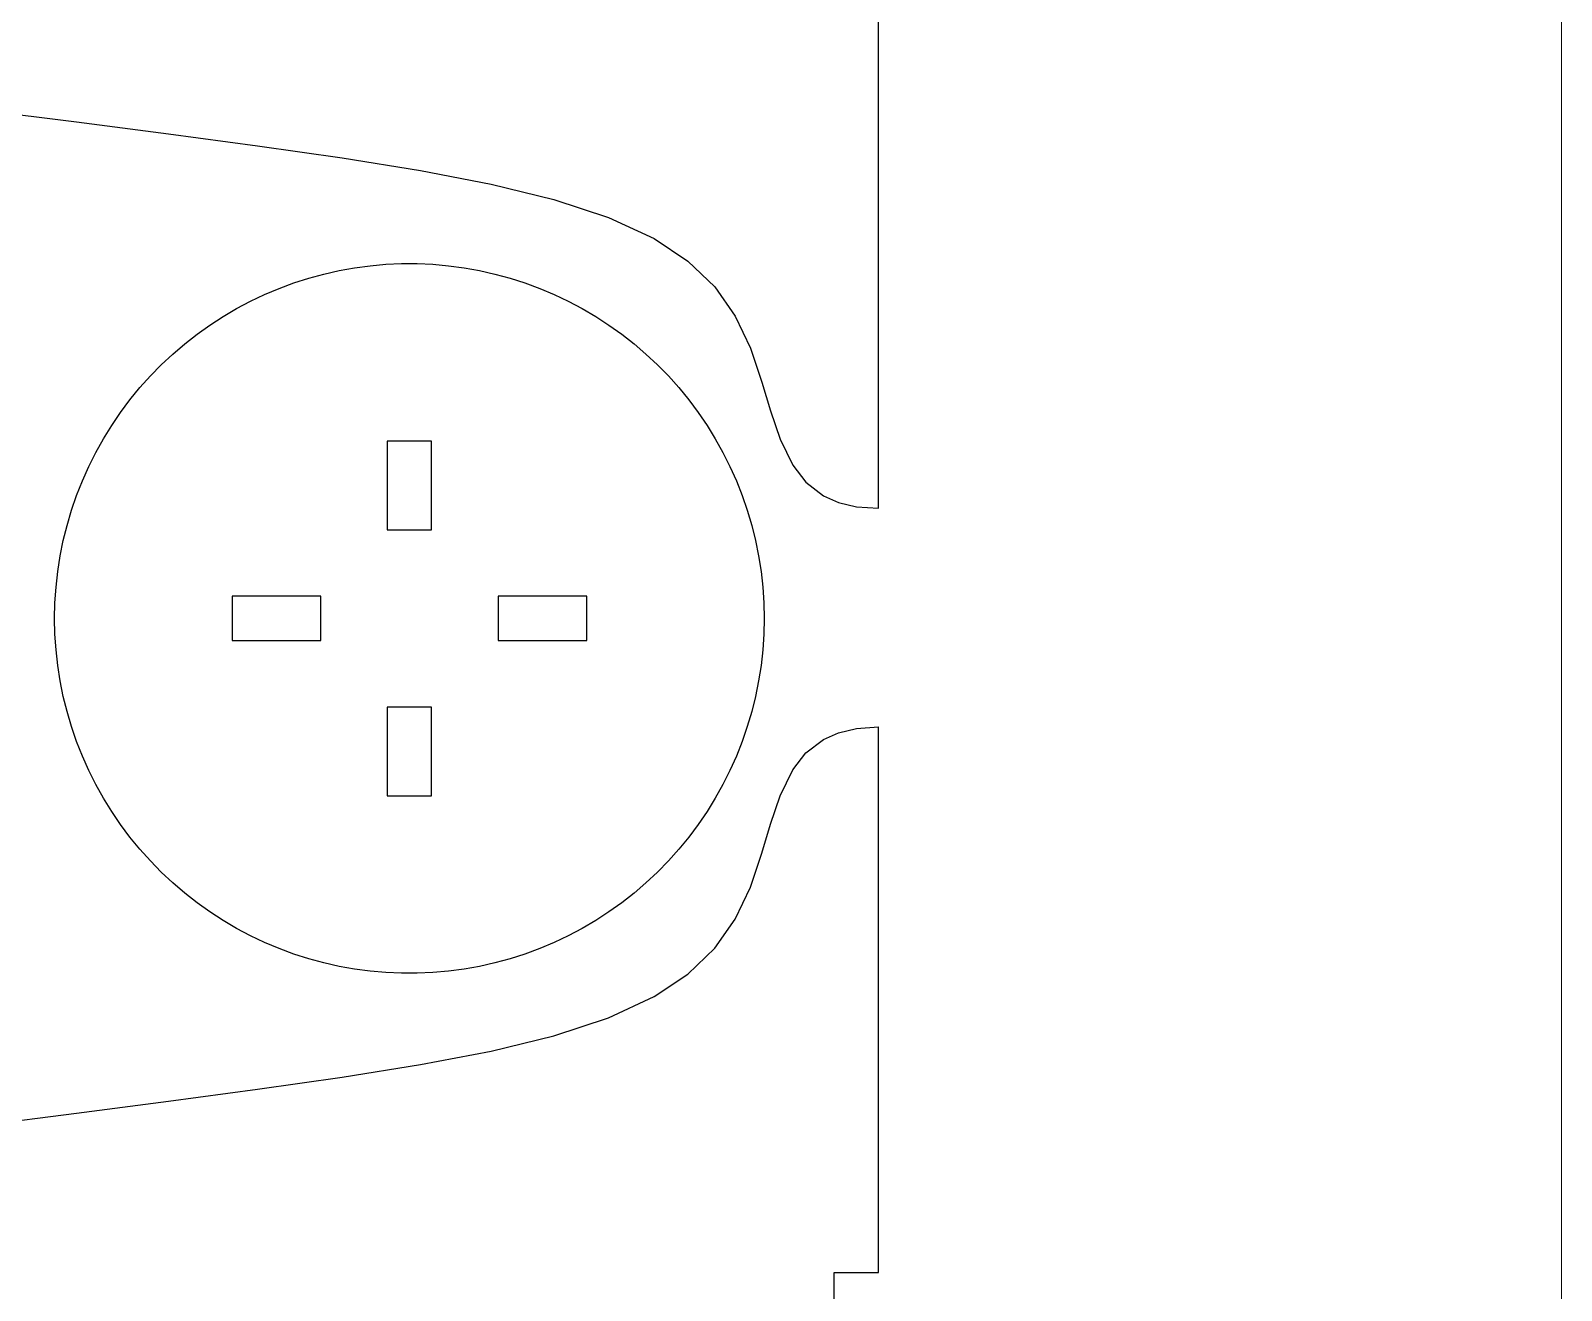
# Model space of a CAD drawing. Header units: millimetres. Extents: x -3928 to -434, y -548 to 1409.
# Drawn here: x -1342.1 to -1169.5, y 650.4 to 792.4 of the extents above; entities that cross this region are included whole.
import ezdxf

# ---------------------------------------------------------------- set-up
doc = ezdxf.new("R2010")
doc.units = ezdxf.units.MM
doc.header["$MEASUREMENT"] = 0
doc.layers.add('layer 1', color=7, linetype='Continuous')

msp = doc.modelspace()

# ---------------------------------------------------------------- linework, layer by layer
at = {"layer": 'layer 1', "color": 250, "lineweight": 9}
msp.add_lwpolyline([(-2369.48, 508.944), (-1169.48, 508.944), (-1169.48, 1408.944), (-2369.48, 1408.944), (-2369.48, 508.944)], close=True, dxfattribs=at)
at = {"layer": 'layer 1', "color": 1, "lineweight": 25}
for points in [[(-1246.4709, 738.5708), (-1246.4709, 738.5708), (-1246.4709, 800.0705), (-1246.4709, 800.0705)], [(-1296.8754, 746.1537), (-1296.8754, 746.1537), (-1301.8754, 746.1537), (-1301.8754, 746.1537)], [(-1301.8754, 746.1537), (-1301.8754, 746.1537), (-1301.8754, 736.1539), (-1301.8754, 736.1539)], [(-1296.8754, 736.1539), (-1296.8754, 736.1539), (-1296.8754, 746.1537), (-1296.8754, 746.1537)], [(-1301.8754, 736.1539), (-1301.8754, 736.1539), (-1296.8754, 736.1539), (-1296.8754, 736.1539)], [(-1309.3754, 728.6538), (-1309.3754, 728.6538), (-1319.3753, 728.6538), (-1319.3753, 728.6538)], [(-1319.3753, 728.6538), (-1319.3753, 728.6538), (-1319.3753, 723.6539), (-1319.3753, 723.6539)], [(-1309.3754, 723.6539), (-1309.3754, 723.6539), (-1309.3754, 728.6538), (-1309.3754, 728.6538)], [(-1279.3752, 728.6538), (-1279.3752, 728.6538), (-1289.3754, 728.6538), (-1289.3754, 728.6538)], [(-1289.3754, 728.6538), (-1289.3754, 728.6538), (-1289.3754, 723.6539), (-1289.3754, 723.6539)], [(-1279.3752, 723.6539), (-1279.3752, 723.6539), (-1279.3752, 728.6538), (-1279.3752, 728.6538)], [(-1319.3753, 723.6539), (-1319.3753, 723.6539), (-1309.3754, 723.6539), (-1309.3754, 723.6539)], [(-1289.3754, 723.6539), (-1289.3754, 723.6539), (-1279.3752, 723.6539), (-1279.3752, 723.6539)], [(-1301.8754, 716.1539), (-1301.8754, 716.1539), (-1301.8754, 706.1541), (-1301.8754, 706.1541)], [(-1296.8754, 716.1539), (-1296.8754, 716.1539), (-1301.8754, 716.1539), (-1301.8754, 716.1539)], [(-1296.8754, 706.1541), (-1296.8754, 706.1541), (-1296.8754, 716.1539), (-1296.8754, 716.1539)], [(-1246.4709, 652.4438), (-1246.4709, 652.4438), (-1246.4709, 713.9439), (-1246.4709, 713.9439)], [(-1301.8754, 706.1541), (-1301.8754, 706.1541), (-1296.8754, 706.1541), (-1296.8754, 706.1541)], [(-1251.4708, 652.4438), (-1251.4708, 652.4438), (-1246.4709, 652.4438), (-1246.4709, 652.4438)], [(-1251.4708, 631.9439), (-1251.4708, 631.9439), (-1251.4708, 652.4438), (-1251.4708, 652.4438)]]:
    msp.add_open_spline(points, degree=3, dxfattribs=at)
for points, knots in [([(-1451.4706, 738.5708), (-1451.4706, 738.5708), (-1449.4238, 738.8255), (-1449.4238, 738.8255), (-1449.4238, 738.8255), (-1449.4238, 738.8255), (-1447.7284, 739.5427), (-1447.7284, 739.5427), (-1447.7284, 739.5427), (-1447.7284, 739.5427), (-1446.329, 740.655), (-1446.329, 740.655), (-1446.329, 740.655), (-1446.329, 740.655), (-1444.6752, 742.929), (-1444.6752, 742.929), (-1444.6752, 742.929), (-1444.6752, 742.929), (-1443.4197, 745.7646), (-1443.4197, 745.7646), (-1443.4197, 745.7646), (-1443.4197, 745.7646), (-1442.1366, 750.1373), (-1442.1366, 750.1373), (-1442.1366, 750.1373), (-1442.1366, 750.1373), (-1441.0571, 754.8871), (-1441.0571, 754.8871), (-1441.0571, 754.8871), (-1441.0571, 754.8871), (-1439.9645, 759.7466), (-1439.9645, 759.7466), (-1439.9645, 759.7466), (-1439.9645, 759.7466), (-1438.3947, 765.427), (-1438.3947, 765.427), (-1438.3947, 765.427), (-1438.3947, 765.427), (-1436.3323, 770.6887), (-1436.3323, 770.6887), (-1436.3323, 770.6887), (-1436.3323, 770.6887), (-1433.6205, 775.3468), (-1433.6205, 775.3468), (-1433.6205, 775.3468), (-1433.6205, 775.3468), (-1430.158, 779.2887), (-1430.158, 779.2887), (-1430.158, 779.2887), (-1430.158, 779.2887), (-1425.8922, 782.4644), (-1425.8922, 782.4644), (-1425.8922, 782.4644), (-1425.8922, 782.4644), (-1421.1724, 784.7346), (-1421.1724, 784.7346), (-1421.1724, 784.7346), (-1421.1724, 784.7346), (-1415.7538, 786.3637), (-1415.7538, 786.3637), (-1415.7538, 786.3637), (-1415.7538, 786.3637), (-1409.6694, 787.4023), (-1409.6694, 787.4023), (-1409.6694, 787.4023), (-1409.6694, 787.4023), (-1402.9684, 787.9163), (-1402.9684, 787.9163), (-1402.9684, 787.9163), (-1402.9684, 787.9163), (-1395.7121, 787.9801), (-1395.7121, 787.9801), (-1395.7121, 787.9801), (-1395.7121, 787.9801), (-1387.9732, 787.6736), (-1387.9732, 787.6736), (-1387.9732, 787.6736), (-1387.9732, 787.6736), (-1375.0287, 786.6311), (-1375.0287, 786.6311), (-1375.0287, 786.6311), (-1375.0287, 786.6311), (-1361.4256, 785.148), (-1361.4256, 785.148), (-1361.4256, 785.148), (-1361.4256, 785.148), (-1347.5195, 783.4505), (-1347.5195, 783.4505), (-1347.5195, 783.4505), (-1347.5195, 783.4505), (-1336.9238, 782.1071), (-1336.9238, 782.1071), (-1336.9238, 782.1071), (-1336.9238, 782.1071), (-1326.5281, 780.7637), (-1326.5281, 780.7637), (-1326.5281, 780.7637), (-1326.5281, 780.7637), (-1316.492, 779.4256), (-1316.492, 779.4256), (-1316.492, 779.4256), (-1316.492, 779.4256), (-1306.9691, 778.0692), (-1306.9691, 778.0692), (-1306.9691, 778.0692), (-1306.9691, 778.0692), (-1298.1031, 776.6461), (-1298.1031, 776.6461), (-1298.1031, 776.6461), (-1298.1031, 776.6461), (-1290.1592, 775.1175), (-1290.1592, 775.1175), (-1290.1592, 775.1175), (-1290.1592, 775.1175), (-1283.0779, 773.3818), (-1283.0779, 773.3818), (-1283.0779, 773.3818), (-1283.0779, 773.3818), (-1276.9385, 771.3579), (-1276.9385, 771.3579), (-1276.9385, 771.3579), (-1276.9385, 771.3579), (-1271.7887, 768.9693), (-1271.7887, 768.9693), (-1271.7887, 768.9693), (-1271.7887, 768.9693), (-1267.9723, 766.431), (-1267.9723, 766.431), (-1267.9723, 766.431), (-1267.9723, 766.431), (-1264.949, 763.5189), (-1264.949, 763.5189), (-1264.949, 763.5189), (-1264.949, 763.5189), (-1262.644, 760.238), (-1262.644, 760.238), (-1262.644, 760.238), (-1262.644, 760.238), (-1260.9305, 756.633), (-1260.9305, 756.633), (-1260.9305, 756.633), (-1260.9305, 756.633), (-1259.62, 752.799), (-1259.62, 752.799), (-1259.62, 752.799), (-1259.62, 752.799), (-1258.6474, 749.54), (-1258.6474, 749.54), (-1258.6474, 749.54), (-1258.6474, 749.54), (-1257.5742, 746.3583), (-1257.5742, 746.3583), (-1257.5742, 746.3583), (-1257.5742, 746.3583), (-1256.1539, 743.4257), (-1256.1539, 743.4257), (-1256.1539, 743.4257), (-1256.1539, 743.4257), (-1254.6811, 741.5186), (-1254.6811, 741.5186), (-1254.6811, 741.5186), (-1254.6811, 741.5186), (-1252.6946, 739.984), (-1252.6946, 739.984), (-1252.6946, 739.984), (-1252.6946, 739.984), (-1251.0012, 739.2312), (-1251.0012, 739.2312), (-1251.0012, 739.2312), (-1251.0012, 739.2312), (-1248.947, 738.744), (-1248.947, 738.744), (-1248.947, 738.744), (-1248.947, 738.744), (-1246.4709, 738.5708), (-1246.4709, 738.5708)], [0, 0, 0, 0, 0.02222222, 0.02222222, 0.02222222, 0.02222222, 0.04444444, 0.04444444, 0.04444444, 0.04444444, 0.06666667, 0.06666667, 0.06666667, 0.06666667, 0.08888889, 0.08888889, 0.08888889, 0.08888889, 0.11111111, 0.11111111, 0.11111111, 0.11111111, 0.13333333, 0.13333333, 0.13333333, 0.13333333, 0.15555556, 0.15555556, 0.15555556, 0.15555556, 0.17777778, 0.17777778, 0.17777778, 0.17777778, 0.2, 0.2, 0.2, 0.2, 0.22222222, 0.22222222, 0.22222222, 0.22222222, 0.24444444, 0.24444444, 0.24444444, 0.24444444, 0.26666667, 0.26666667, 0.26666667, 0.26666667, 0.28888889, 0.28888889, 0.28888889, 0.28888889, 0.31111111, 0.31111111, 0.31111111, 0.31111111, 0.33333333, 0.33333333, 0.33333333, 0.33333333, 0.35555556, 0.35555556, 0.35555556, 0.35555556, 0.37777778, 0.37777778, 0.37777778, 0.37777778, 0.4, 0.4, 0.4, 0.4, 0.42222222, 0.42222222, 0.42222222, 0.42222222, 0.44444444, 0.44444444, 0.44444444, 0.44444444, 0.46666667, 0.46666667, 0.46666667, 0.46666667, 0.48888889, 0.48888889, 0.48888889, 0.48888889, 0.51111111, 0.51111111, 0.51111111, 0.51111111, 0.53333333, 0.53333333, 0.53333333, 0.53333333, 0.55555556, 0.55555556, 0.55555556, 0.55555556, 0.57777778, 0.57777778, 0.57777778, 0.57777778, 0.6, 0.6, 0.6, 0.6, 0.62222222, 0.62222222, 0.62222222, 0.62222222, 0.64444444, 0.64444444, 0.64444444, 0.64444444, 0.66666667, 0.66666667, 0.66666667, 0.66666667, 0.68888889, 0.68888889, 0.68888889, 0.68888889, 0.71111111, 0.71111111, 0.71111111, 0.71111111, 0.73333333, 0.73333333, 0.73333333, 0.73333333, 0.75555556, 0.75555556, 0.75555556, 0.75555556, 0.77777778, 0.77777778, 0.77777778, 0.77777778, 0.8, 0.8, 0.8, 0.8, 0.82222222, 0.82222222, 0.82222222, 0.82222222, 0.84444444, 0.84444444, 0.84444444, 0.84444444, 0.86666667, 0.86666667, 0.86666667, 0.86666667, 0.88888889, 0.88888889, 0.88888889, 0.88888889, 0.91111111, 0.91111111, 0.91111111, 0.91111111, 0.93333333, 0.93333333, 0.93333333, 0.93333333, 0.95555556, 0.95555556, 0.95555556, 0.95555556, 1, 1, 1, 1]), ([(-1259.3755, 726.1537), (-1259.3755, 726.1537), (-1259.4147, 727.9232), (-1259.4147, 727.9232), (-1259.4147, 727.9232), (-1259.4147, 727.9232), (-1259.5318, 729.6889), (-1259.5318, 729.6889), (-1259.5318, 729.6889), (-1259.5318, 729.6889), (-1259.7272, 731.4482), (-1259.7272, 731.4482), (-1259.7272, 731.4482), (-1259.7272, 731.4482), (-1260.0003, 733.1965), (-1260.0003, 733.1965), (-1260.0003, 733.1965), (-1260.0003, 733.1965), (-1260.3502, 734.9315), (-1260.3502, 734.9315), (-1260.3502, 734.9315), (-1260.3502, 734.9315), (-1260.7768, 736.6488), (-1260.7768, 736.6488), (-1260.7768, 736.6488), (-1260.7768, 736.6488), (-1261.2788, 738.346), (-1261.2788, 738.346), (-1261.2788, 738.346), (-1261.2788, 738.346), (-1261.8555, 740.0192), (-1261.8555, 740.0192), (-1261.8555, 740.0192), (-1261.8555, 740.0192), (-1262.5054, 741.6653), (-1262.5054, 741.6653), (-1262.5054, 741.6653), (-1262.5054, 741.6653), (-1263.2275, 743.281), (-1263.2275, 743.281), (-1263.2275, 743.281), (-1263.2275, 743.281), (-1264.0205, 744.8632), (-1264.0205, 744.8632), (-1264.0205, 744.8632), (-1264.0205, 744.8632), (-1264.8827, 746.4088), (-1264.8827, 746.4088), (-1264.8827, 746.4088), (-1264.8827, 746.4088), (-1265.8127, 747.9148), (-1265.8127, 747.9148), (-1265.8127, 747.9148), (-1265.8127, 747.9148), (-1266.8078, 749.3781), (-1266.8078, 749.3781), (-1266.8078, 749.3781), (-1266.8078, 749.3781), (-1267.8669, 750.7959), (-1267.8669, 750.7959), (-1267.8669, 750.7959), (-1267.8669, 750.7959), (-1268.988, 752.1654), (-1268.988, 752.1654), (-1268.988, 752.1654), (-1268.988, 752.1654), (-1270.168, 753.4841), (-1270.168, 753.4841), (-1270.168, 753.4841), (-1270.168, 753.4841), (-1271.4056, 754.7491), (-1271.4056, 754.7491), (-1271.4056, 754.7491), (-1271.4056, 754.7491), (-1272.6978, 755.9585), (-1272.6978, 755.9585), (-1272.6978, 755.9585), (-1272.6978, 755.9585), (-1274.0423, 757.1092), (-1274.0423, 757.1092), (-1274.0423, 757.1092), (-1274.0423, 757.1092), (-1275.4364, 758.1996), (-1275.4364, 758.1996), (-1275.4364, 758.1996), (-1275.4364, 758.1996), (-1276.8775, 759.2269), (-1276.8775, 759.2269), (-1276.8775, 759.2269), (-1276.8775, 759.2269), (-1278.3624, 760.19), (-1278.3624, 760.19), (-1278.3624, 760.19), (-1278.3624, 760.19), (-1279.8885, 761.0861), (-1279.8885, 761.0861), (-1279.8885, 761.0861), (-1279.8885, 761.0861), (-1281.4527, 761.9137), (-1281.4527, 761.9137), (-1281.4527, 761.9137), (-1281.4527, 761.9137), (-1283.0518, 762.6715), (-1283.0518, 762.6715), (-1283.0518, 762.6715), (-1283.0518, 762.6715), (-1284.6834, 763.358), (-1284.6834, 763.358), (-1284.6834, 763.358), (-1284.6834, 763.358), (-1286.3433, 763.9714), (-1286.3433, 763.9714), (-1286.3433, 763.9714), (-1286.3433, 763.9714), (-1288.0288, 764.5108), (-1288.0288, 764.5108), (-1288.0288, 764.5108), (-1288.0288, 764.5108), (-1289.7366, 764.9751), (-1289.7366, 764.9751), (-1289.7366, 764.9751), (-1289.7366, 764.9751), (-1291.4631, 765.3635), (-1291.4631, 765.3635), (-1291.4631, 765.3635), (-1291.4631, 765.3635), (-1293.2055, 765.675), (-1293.2055, 765.675), (-1293.2055, 765.675), (-1293.2055, 765.675), (-1294.9595, 765.9093), (-1294.9595, 765.9093), (-1294.9595, 765.9093), (-1294.9595, 765.9093), (-1296.7223, 766.0659), (-1296.7223, 766.0659), (-1296.7223, 766.0659), (-1296.7223, 766.0659), (-1298.4905, 766.1442), (-1298.4905, 766.1442), (-1298.4905, 766.1442), (-1298.4905, 766.1442), (-1300.2603, 766.1442), (-1300.2603, 766.1442), (-1300.2603, 766.1442), (-1300.2603, 766.1442), (-1302.0281, 766.0659), (-1302.0281, 766.0659), (-1302.0281, 766.0659), (-1302.0281, 766.0659), (-1303.7913, 765.9093), (-1303.7913, 765.9093), (-1303.7913, 765.9093), (-1303.7913, 765.9093), (-1305.5453, 765.675), (-1305.5453, 765.675), (-1305.5453, 765.675), (-1305.5453, 765.675), (-1307.2873, 765.3635), (-1307.2873, 765.3635), (-1307.2873, 765.3635), (-1307.2873, 765.3635), (-1309.0142, 764.9751), (-1309.0142, 764.9751), (-1309.0142, 764.9751), (-1309.0142, 764.9751), (-1310.722, 764.5108), (-1310.722, 764.5108), (-1310.722, 764.5108), (-1310.722, 764.5108), (-1312.4075, 763.9714), (-1312.4075, 763.9714), (-1312.4075, 763.9714), (-1312.4075, 763.9714), (-1314.0674, 763.358), (-1314.0674, 763.358), (-1314.0674, 763.358), (-1314.0674, 763.358), (-1315.6986, 762.6715), (-1315.6986, 762.6715), (-1315.6986, 762.6715), (-1315.6986, 762.6715), (-1317.2981, 761.9137), (-1317.2981, 761.9137), (-1317.2981, 761.9137), (-1317.2981, 761.9137), (-1318.8623, 761.0861), (-1318.8623, 761.0861), (-1318.8623, 761.0861), (-1318.8623, 761.0861), (-1320.3884, 760.19), (-1320.3884, 760.19), (-1320.3884, 760.19), (-1320.3884, 760.19), (-1321.8733, 759.2269), (-1321.8733, 759.2269), (-1321.8733, 759.2269), (-1321.8733, 759.2269), (-1323.3144, 758.1996), (-1323.3144, 758.1996), (-1323.3144, 758.1996), (-1323.3144, 758.1996), (-1324.7082, 757.1092), (-1324.7082, 757.1092), (-1324.7082, 757.1092), (-1324.7082, 757.1092), (-1326.0526, 755.9585), (-1326.0526, 755.9585), (-1326.0526, 755.9585), (-1326.0526, 755.9585), (-1327.3449, 754.7491), (-1327.3449, 754.7491), (-1327.3449, 754.7491), (-1327.3449, 754.7491), (-1328.5824, 753.4841), (-1328.5824, 753.4841), (-1328.5824, 753.4841), (-1328.5824, 753.4841), (-1329.7628, 752.1654), (-1329.7628, 752.1654), (-1329.7628, 752.1654), (-1329.7628, 752.1654), (-1330.8836, 750.7959), (-1330.8836, 750.7959), (-1330.8836, 750.7959), (-1330.8836, 750.7959), (-1331.943, 749.3781), (-1331.943, 749.3781), (-1331.943, 749.3781), (-1331.943, 749.3781), (-1332.9382, 747.9148), (-1332.9382, 747.9148), (-1332.9382, 747.9148), (-1332.9382, 747.9148), (-1333.8681, 746.4088), (-1333.8681, 746.4088), (-1333.8681, 746.4088), (-1333.8681, 746.4088), (-1334.7303, 744.8632), (-1334.7303, 744.8632), (-1334.7303, 744.8632), (-1334.7303, 744.8632), (-1335.523, 743.281), (-1335.523, 743.281), (-1335.523, 743.281), (-1335.523, 743.281), (-1336.2454, 741.6653), (-1336.2454, 741.6653), (-1336.2454, 741.6653), (-1336.2454, 741.6653), (-1336.8953, 740.0192), (-1336.8953, 740.0192), (-1336.8953, 740.0192), (-1336.8953, 740.0192), (-1337.4721, 738.346), (-1337.4721, 738.346), (-1337.4721, 738.346), (-1337.4721, 738.346), (-1337.9741, 736.6488), (-1337.9741, 736.6488), (-1337.9741, 736.6488), (-1337.9741, 736.6488), (-1338.4006, 734.9315), (-1338.4006, 734.9315), (-1338.4006, 734.9315), (-1338.4006, 734.9315), (-1338.7505, 733.1965), (-1338.7505, 733.1965), (-1338.7505, 733.1965), (-1338.7505, 733.1965), (-1339.0236, 731.4482), (-1339.0236, 731.4482), (-1339.0236, 731.4482), (-1339.0236, 731.4482), (-1339.2187, 729.6889), (-1339.2187, 729.6889), (-1339.2187, 729.6889), (-1339.2187, 729.6889), (-1339.3361, 727.9232), (-1339.3361, 727.9232), (-1339.3361, 727.9232), (-1339.3361, 727.9232), (-1339.3753, 726.1537), (-1339.3753, 726.1537), (-1339.3753, 726.1537), (-1339.3753, 726.1537), (-1339.3361, 724.3845), (-1339.3361, 724.3845), (-1339.3361, 724.3845), (-1339.3361, 724.3845), (-1339.2187, 722.6185), (-1339.2187, 722.6185), (-1339.2187, 722.6185), (-1339.2187, 722.6185), (-1339.0236, 720.8595), (-1339.0236, 720.8595), (-1339.0236, 720.8595), (-1339.0236, 720.8595), (-1338.7505, 719.1112), (-1338.7505, 719.1112), (-1338.7505, 719.1112), (-1338.7505, 719.1112), (-1338.4006, 717.3763), (-1338.4006, 717.3763), (-1338.4006, 717.3763), (-1338.4006, 717.3763), (-1337.9741, 715.6586), (-1337.9741, 715.6586), (-1337.9741, 715.6586), (-1337.9741, 715.6586), (-1337.4721, 713.9618), (-1337.4721, 713.9618), (-1337.4721, 713.9618), (-1337.4721, 713.9618), (-1336.8953, 712.2885), (-1336.8953, 712.2885), (-1336.8953, 712.2885), (-1336.8953, 712.2885), (-1336.2454, 710.6425), (-1336.2454, 710.6425), (-1336.2454, 710.6425), (-1336.2454, 710.6425), (-1335.523, 709.0268), (-1335.523, 709.0268), (-1335.523, 709.0268), (-1335.523, 709.0268), (-1334.7303, 707.4446), (-1334.7303, 707.4446), (-1334.7303, 707.4446), (-1334.7303, 707.4446), (-1333.8681, 705.899), (-1333.8681, 705.899), (-1333.8681, 705.899), (-1333.8681, 705.899), (-1332.9382, 704.393), (-1332.9382, 704.393), (-1332.9382, 704.393), (-1332.9382, 704.393), (-1331.943, 702.9297), (-1331.943, 702.9297), (-1331.943, 702.9297), (-1331.943, 702.9297), (-1330.8836, 701.5119), (-1330.8836, 701.5119), (-1330.8836, 701.5119), (-1330.8836, 701.5119), (-1329.7628, 700.1424), (-1329.7628, 700.1424), (-1329.7628, 700.1424), (-1329.7628, 700.1424), (-1328.5824, 698.8237), (-1328.5824, 698.8237), (-1328.5824, 698.8237), (-1328.5824, 698.8237), (-1327.3449, 697.5587), (-1327.3449, 697.5587), (-1327.3449, 697.5587), (-1327.3449, 697.5587), (-1326.0526, 696.3493), (-1326.0526, 696.3493), (-1326.0526, 696.3493), (-1326.0526, 696.3493), (-1324.7082, 695.1986), (-1324.7082, 695.1986), (-1324.7082, 695.1986), (-1324.7082, 695.1986), (-1323.3144, 694.1081), (-1323.3144, 694.1081), (-1323.3144, 694.1081), (-1323.3144, 694.1081), (-1321.8733, 693.0805), (-1321.8733, 693.0805), (-1321.8733, 693.0805), (-1321.8733, 693.0805), (-1320.3884, 692.1178), (-1320.3884, 692.1178), (-1320.3884, 692.1178), (-1320.3884, 692.1178), (-1318.8623, 691.2217), (-1318.8623, 691.2217), (-1318.8623, 691.2217), (-1318.8623, 691.2217), (-1317.2981, 690.3941), (-1317.2981, 690.3941), (-1317.2981, 690.3941), (-1317.2981, 690.3941), (-1315.6986, 689.636), (-1315.6986, 689.636), (-1315.6986, 689.636), (-1315.6986, 689.636), (-1314.0674, 688.9498), (-1314.0674, 688.9498), (-1314.0674, 688.9498), (-1314.0674, 688.9498), (-1312.4075, 688.3363), (-1312.4075, 688.3363), (-1312.4075, 688.3363), (-1312.4075, 688.3363), (-1310.722, 687.7969), (-1310.722, 687.7969), (-1310.722, 687.7969), (-1310.722, 687.7969), (-1309.0142, 687.3327), (-1309.0142, 687.3327), (-1309.0142, 687.3327), (-1309.0142, 687.3327), (-1307.2873, 686.9443), (-1307.2873, 686.9443), (-1307.2873, 686.9443), (-1307.2873, 686.9443), (-1305.5453, 686.6328), (-1305.5453, 686.6328), (-1305.5453, 686.6328), (-1305.5453, 686.6328), (-1303.7913, 686.3985), (-1303.7913, 686.3985), (-1303.7913, 686.3985), (-1303.7913, 686.3985), (-1302.0281, 686.2419), (-1302.0281, 686.2419), (-1302.0281, 686.2419), (-1302.0281, 686.2419), (-1300.2603, 686.1636), (-1300.2603, 686.1636), (-1300.2603, 686.1636), (-1300.2603, 686.1636), (-1298.4905, 686.1636), (-1298.4905, 686.1636), (-1298.4905, 686.1636), (-1298.4905, 686.1636), (-1296.7223, 686.2419), (-1296.7223, 686.2419), (-1296.7223, 686.2419), (-1296.7223, 686.2419), (-1294.9595, 686.3985), (-1294.9595, 686.3985), (-1294.9595, 686.3985), (-1294.9595, 686.3985), (-1293.2055, 686.6328), (-1293.2055, 686.6328), (-1293.2055, 686.6328), (-1293.2055, 686.6328), (-1291.4631, 686.9443), (-1291.4631, 686.9443), (-1291.4631, 686.9443), (-1291.4631, 686.9443), (-1289.7366, 687.3327), (-1289.7366, 687.3327), (-1289.7366, 687.3327), (-1289.7366, 687.3327), (-1288.0288, 687.7969), (-1288.0288, 687.7969), (-1288.0288, 687.7969), (-1288.0288, 687.7969), (-1286.3433, 688.3363), (-1286.3433, 688.3363), (-1286.3433, 688.3363), (-1286.3433, 688.3363), (-1284.6834, 688.9498), (-1284.6834, 688.9498), (-1284.6834, 688.9498), (-1284.6834, 688.9498), (-1283.0518, 689.636), (-1283.0518, 689.636), (-1283.0518, 689.636), (-1283.0518, 689.636), (-1281.4527, 690.3941), (-1281.4527, 690.3941), (-1281.4527, 690.3941), (-1281.4527, 690.3941), (-1279.8885, 691.2217), (-1279.8885, 691.2217), (-1279.8885, 691.2217), (-1279.8885, 691.2217), (-1278.3624, 692.1178), (-1278.3624, 692.1178), (-1278.3624, 692.1178), (-1278.3624, 692.1178), (-1276.8775, 693.0805), (-1276.8775, 693.0805), (-1276.8775, 693.0805), (-1276.8775, 693.0805), (-1275.4364, 694.1081), (-1275.4364, 694.1081), (-1275.4364, 694.1081), (-1275.4364, 694.1081), (-1274.0423, 695.1986), (-1274.0423, 695.1986), (-1274.0423, 695.1986), (-1274.0423, 695.1986), (-1272.6978, 696.3493), (-1272.6978, 696.3493), (-1272.6978, 696.3493), (-1272.6978, 696.3493), (-1271.4056, 697.5587), (-1271.4056, 697.5587), (-1271.4056, 697.5587), (-1271.4056, 697.5587), (-1270.168, 698.8237), (-1270.168, 698.8237), (-1270.168, 698.8237), (-1270.168, 698.8237), (-1268.988, 700.1424), (-1268.988, 700.1424), (-1268.988, 700.1424), (-1268.988, 700.1424), (-1267.8669, 701.5119), (-1267.8669, 701.5119), (-1267.8669, 701.5119), (-1267.8669, 701.5119), (-1266.8078, 702.9297), (-1266.8078, 702.9297), (-1266.8078, 702.9297), (-1266.8078, 702.9297), (-1265.8127, 704.393), (-1265.8127, 704.393), (-1265.8127, 704.393), (-1265.8127, 704.393), (-1264.8827, 705.899), (-1264.8827, 705.899), (-1264.8827, 705.899), (-1264.8827, 705.899), (-1264.0205, 707.4446), (-1264.0205, 707.4446), (-1264.0205, 707.4446), (-1264.0205, 707.4446), (-1263.2275, 709.0268), (-1263.2275, 709.0268), (-1263.2275, 709.0268), (-1263.2275, 709.0268), (-1262.5054, 710.6425), (-1262.5054, 710.6425), (-1262.5054, 710.6425), (-1262.5054, 710.6425), (-1261.8555, 712.2885), (-1261.8555, 712.2885), (-1261.8555, 712.2885), (-1261.8555, 712.2885), (-1261.2788, 713.9618), (-1261.2788, 713.9618), (-1261.2788, 713.9618), (-1261.2788, 713.9618), (-1260.7768, 715.6586), (-1260.7768, 715.6586), (-1260.7768, 715.6586), (-1260.7768, 715.6586), (-1260.3502, 717.3763), (-1260.3502, 717.3763), (-1260.3502, 717.3763), (-1260.3502, 717.3763), (-1260.0003, 719.1112), (-1260.0003, 719.1112), (-1260.0003, 719.1112), (-1260.0003, 719.1112), (-1259.7272, 720.8595), (-1259.7272, 720.8595), (-1259.7272, 720.8595), (-1259.7272, 720.8595), (-1259.5318, 722.6185), (-1259.5318, 722.6185), (-1259.5318, 722.6185), (-1259.5318, 722.6185), (-1259.4147, 724.3845), (-1259.4147, 724.3845), (-1259.4147, 724.3845), (-1259.4147, 724.3845), (-1259.3755, 726.1537), (-1259.3755, 726.1537)], [0, 0, 0, 0, 0.00699301, 0.00699301, 0.00699301, 0.00699301, 0.01398601, 0.01398601, 0.01398601, 0.01398601, 0.02097902, 0.02097902, 0.02097902, 0.02097902, 0.02797203, 0.02797203, 0.02797203, 0.02797203, 0.03496503, 0.03496503, 0.03496503, 0.03496503, 0.04195804, 0.04195804, 0.04195804, 0.04195804, 0.04895105, 0.04895105, 0.04895105, 0.04895105, 0.05594406, 0.05594406, 0.05594406, 0.05594406, 0.06293706, 0.06293706, 0.06293706, 0.06293706, 0.06993007, 0.06993007, 0.06993007, 0.06993007, 0.07692308, 0.07692308, 0.07692308, 0.07692308, 0.08391608, 0.08391608, 0.08391608, 0.08391608, 0.09090909, 0.09090909, 0.09090909, 0.09090909, 0.0979021, 0.0979021, 0.0979021, 0.0979021, 0.1048951, 0.1048951, 0.1048951, 0.1048951, 0.11188811, 0.11188811, 0.11188811, 0.11188811, 0.11888112, 0.11888112, 0.11888112, 0.11888112, 0.12587413, 0.12587413, 0.12587413, 0.12587413, 0.13286713, 0.13286713, 0.13286713, 0.13286713, 0.13986014, 0.13986014, 0.13986014, 0.13986014, 0.14685315, 0.14685315, 0.14685315, 0.14685315, 0.15384615, 0.15384615, 0.15384615, 0.15384615, 0.16083916, 0.16083916, 0.16083916, 0.16083916, 0.16783217, 0.16783217, 0.16783217, 0.16783217, 0.17482517, 0.17482517, 0.17482517, 0.17482517, 0.18181818, 0.18181818, 0.18181818, 0.18181818, 0.18881119, 0.18881119, 0.18881119, 0.18881119, 0.1958042, 0.1958042, 0.1958042, 0.1958042, 0.2027972, 0.2027972, 0.2027972, 0.2027972, 0.20979021, 0.20979021, 0.20979021, 0.20979021, 0.21678322, 0.21678322, 0.21678322, 0.21678322, 0.22377622, 0.22377622, 0.22377622, 0.22377622, 0.23076923, 0.23076923, 0.23076923, 0.23076923, 0.23776224, 0.23776224, 0.23776224, 0.23776224, 0.24475524, 0.24475524, 0.24475524, 0.24475524, 0.25174825, 0.25174825, 0.25174825, 0.25174825, 0.25874126, 0.25874126, 0.25874126, 0.25874126, 0.26573427, 0.26573427, 0.26573427, 0.26573427, 0.27272727, 0.27272727, 0.27272727, 0.27272727, 0.27972028, 0.27972028, 0.27972028, 0.27972028, 0.28671329, 0.28671329, 0.28671329, 0.28671329, 0.29370629, 0.29370629, 0.29370629, 0.29370629, 0.3006993, 0.3006993, 0.3006993, 0.3006993, 0.30769231, 0.30769231, 0.30769231, 0.30769231, 0.31468531, 0.31468531, 0.31468531, 0.31468531, 0.32167832, 0.32167832, 0.32167832, 0.32167832, 0.32867133, 0.32867133, 0.32867133, 0.32867133, 0.33566434, 0.33566434, 0.33566434, 0.33566434, 0.34265734, 0.34265734, 0.34265734, 0.34265734, 0.34965035, 0.34965035, 0.34965035, 0.34965035, 0.35664336, 0.35664336, 0.35664336, 0.35664336, 0.36363636, 0.36363636, 0.36363636, 0.36363636, 0.37062937, 0.37062937, 0.37062937, 0.37062937, 0.37762238, 0.37762238, 0.37762238, 0.37762238, 0.38461538, 0.38461538, 0.38461538, 0.38461538, 0.39160839, 0.39160839, 0.39160839, 0.39160839, 0.3986014, 0.3986014, 0.3986014, 0.3986014, 0.40559441, 0.40559441, 0.40559441, 0.40559441, 0.41258741, 0.41258741, 0.41258741, 0.41258741, 0.41958042, 0.41958042, 0.41958042, 0.41958042, 0.42657343, 0.42657343, 0.42657343, 0.42657343, 0.43356643, 0.43356643, 0.43356643, 0.43356643, 0.44055944, 0.44055944, 0.44055944, 0.44055944, 0.44755245, 0.44755245, 0.44755245, 0.44755245, 0.45454545, 0.45454545, 0.45454545, 0.45454545, 0.46153846, 0.46153846, 0.46153846, 0.46153846, 0.46853147, 0.46853147, 0.46853147, 0.46853147, 0.47552448, 0.47552448, 0.47552448, 0.47552448, 0.48251748, 0.48251748, 0.48251748, 0.48251748, 0.48951049, 0.48951049, 0.48951049, 0.48951049, 0.4965035, 0.4965035, 0.4965035, 0.4965035, 0.5034965, 0.5034965, 0.5034965, 0.5034965, 0.51048951, 0.51048951, 0.51048951, 0.51048951, 0.51748252, 0.51748252, 0.51748252, 0.51748252, 0.52447552, 0.52447552, 0.52447552, 0.52447552, 0.53146853, 0.53146853, 0.53146853, 0.53146853, 0.53846154, 0.53846154, 0.53846154, 0.53846154, 0.54545455, 0.54545455, 0.54545455, 0.54545455, 0.55244755, 0.55244755, 0.55244755, 0.55244755, 0.55944056, 0.55944056, 0.55944056, 0.55944056, 0.56643357, 0.56643357, 0.56643357, 0.56643357, 0.57342657, 0.57342657, 0.57342657, 0.57342657, 0.58041958, 0.58041958, 0.58041958, 0.58041958, 0.58741259, 0.58741259, 0.58741259, 0.58741259, 0.59440559, 0.59440559, 0.59440559, 0.59440559, 0.6013986, 0.6013986, 0.6013986, 0.6013986, 0.60839161, 0.60839161, 0.60839161, 0.60839161, 0.61538462, 0.61538462, 0.61538462, 0.61538462, 0.62237762, 0.62237762, 0.62237762, 0.62237762, 0.62937063, 0.62937063, 0.62937063, 0.62937063, 0.63636364, 0.63636364, 0.63636364, 0.63636364, 0.64335664, 0.64335664, 0.64335664, 0.64335664, 0.65034965, 0.65034965, 0.65034965, 0.65034965, 0.65734266, 0.65734266, 0.65734266, 0.65734266, 0.66433566, 0.66433566, 0.66433566, 0.66433566, 0.67132867, 0.67132867, 0.67132867, 0.67132867, 0.67832168, 0.67832168, 0.67832168, 0.67832168, 0.68531469, 0.68531469, 0.68531469, 0.68531469, 0.69230769, 0.69230769, 0.69230769, 0.69230769, 0.6993007, 0.6993007, 0.6993007, 0.6993007, 0.70629371, 0.70629371, 0.70629371, 0.70629371, 0.71328671, 0.71328671, 0.71328671, 0.71328671, 0.72027972, 0.72027972, 0.72027972, 0.72027972, 0.72727273, 0.72727273, 0.72727273, 0.72727273, 0.73426573, 0.73426573, 0.73426573, 0.73426573, 0.74125874, 0.74125874, 0.74125874, 0.74125874, 0.74825175, 0.74825175, 0.74825175, 0.74825175, 0.75524476, 0.75524476, 0.75524476, 0.75524476, 0.76223776, 0.76223776, 0.76223776, 0.76223776, 0.76923077, 0.76923077, 0.76923077, 0.76923077, 0.77622378, 0.77622378, 0.77622378, 0.77622378, 0.78321678, 0.78321678, 0.78321678, 0.78321678, 0.79020979, 0.79020979, 0.79020979, 0.79020979, 0.7972028, 0.7972028, 0.7972028, 0.7972028, 0.8041958, 0.8041958, 0.8041958, 0.8041958, 0.81118881, 0.81118881, 0.81118881, 0.81118881, 0.81818182, 0.81818182, 0.81818182, 0.81818182, 0.82517483, 0.82517483, 0.82517483, 0.82517483, 0.83216783, 0.83216783, 0.83216783, 0.83216783, 0.83916084, 0.83916084, 0.83916084, 0.83916084, 0.84615385, 0.84615385, 0.84615385, 0.84615385, 0.85314685, 0.85314685, 0.85314685, 0.85314685, 0.86013986, 0.86013986, 0.86013986, 0.86013986, 0.86713287, 0.86713287, 0.86713287, 0.86713287, 0.87412587, 0.87412587, 0.87412587, 0.87412587, 0.88111888, 0.88111888, 0.88111888, 0.88111888, 0.88811189, 0.88811189, 0.88811189, 0.88811189, 0.8951049, 0.8951049, 0.8951049, 0.8951049, 0.9020979, 0.9020979, 0.9020979, 0.9020979, 0.90909091, 0.90909091, 0.90909091, 0.90909091, 0.91608392, 0.91608392, 0.91608392, 0.91608392, 0.92307692, 0.92307692, 0.92307692, 0.92307692, 0.93006993, 0.93006993, 0.93006993, 0.93006993, 0.93706294, 0.93706294, 0.93706294, 0.93706294, 0.94405594, 0.94405594, 0.94405594, 0.94405594, 0.95104895, 0.95104895, 0.95104895, 0.95104895, 0.95804196, 0.95804196, 0.95804196, 0.95804196, 0.96503497, 0.96503497, 0.96503497, 0.96503497, 0.97202797, 0.97202797, 0.97202797, 0.97202797, 0.97902098, 0.97902098, 0.97902098, 0.97902098, 0.98601399, 0.98601399, 0.98601399, 0.98601399, 1, 1, 1, 1]), ([(-1451.4706, 713.9439), (-1451.4706, 713.9439), (-1449.4238, 713.6889), (-1449.4238, 713.6889), (-1449.4238, 713.6889), (-1449.4238, 713.6889), (-1447.7284, 712.9717), (-1447.7284, 712.9717), (-1447.7284, 712.9717), (-1447.7284, 712.9717), (-1446.329, 711.8597), (-1446.329, 711.8597), (-1446.329, 711.8597), (-1446.329, 711.8597), (-1444.6752, 709.5853), (-1444.6752, 709.5853), (-1444.6752, 709.5853), (-1444.6752, 709.5853), (-1443.4197, 706.7497), (-1443.4197, 706.7497), (-1443.4197, 706.7497), (-1443.4197, 706.7497), (-1442.1366, 702.377), (-1442.1366, 702.377), (-1442.1366, 702.377), (-1442.1366, 702.377), (-1441.0571, 697.6272), (-1441.0571, 697.6272), (-1441.0571, 697.6272), (-1441.0571, 697.6272), (-1439.9645, 692.7681), (-1439.9645, 692.7681), (-1439.9645, 692.7681), (-1439.9645, 692.7681), (-1438.3947, 687.0877), (-1438.3947, 687.0877), (-1438.3947, 687.0877), (-1438.3947, 687.0877), (-1436.3323, 681.8256), (-1436.3323, 681.8256), (-1436.3323, 681.8256), (-1436.3323, 681.8256), (-1433.6205, 677.1679), (-1433.6205, 677.1679), (-1433.6205, 677.1679), (-1433.6205, 677.1679), (-1430.158, 673.226), (-1430.158, 673.226), (-1430.158, 673.226), (-1430.158, 673.226), (-1425.8922, 670.0502), (-1425.8922, 670.0502), (-1425.8922, 670.0502), (-1425.8922, 670.0502), (-1421.1724, 667.7801), (-1421.1724, 667.7801), (-1421.1724, 667.7801), (-1421.1724, 667.7801), (-1415.7538, 666.1506), (-1415.7538, 666.1506), (-1415.7538, 666.1506), (-1415.7538, 666.1506), (-1409.6694, 665.1121), (-1409.6694, 665.1121), (-1409.6694, 665.1121), (-1409.6694, 665.1121), (-1402.9684, 664.5984), (-1402.9684, 664.5984), (-1402.9684, 664.5984), (-1402.9684, 664.5984), (-1395.7121, 664.5342), (-1395.7121, 664.5342), (-1395.7121, 664.5342), (-1395.7121, 664.5342), (-1387.9732, 664.8411), (-1387.9732, 664.8411), (-1387.9732, 664.8411), (-1387.9732, 664.8411), (-1375.0287, 665.8832), (-1375.0287, 665.8832), (-1375.0287, 665.8832), (-1375.0287, 665.8832), (-1361.4256, 667.3663), (-1361.4256, 667.3663), (-1361.4256, 667.3663), (-1361.4256, 667.3663), (-1347.5195, 669.0639), (-1347.5195, 669.0639), (-1347.5195, 669.0639), (-1347.5195, 669.0639), (-1336.9238, 670.4073), (-1336.9238, 670.4073), (-1336.9238, 670.4073), (-1336.9238, 670.4073), (-1326.5281, 671.7506), (-1326.5281, 671.7506), (-1326.5281, 671.7506), (-1326.5281, 671.7506), (-1316.492, 673.0891), (-1316.492, 673.0891), (-1316.492, 673.0891), (-1316.492, 673.0891), (-1306.9691, 674.4455), (-1306.9691, 674.4455), (-1306.9691, 674.4455), (-1306.9691, 674.4455), (-1298.1031, 675.8686), (-1298.1031, 675.8686), (-1298.1031, 675.8686), (-1298.1031, 675.8686), (-1290.1592, 677.3968), (-1290.1592, 677.3968), (-1290.1592, 677.3968), (-1290.1592, 677.3968), (-1283.0779, 679.1325), (-1283.0779, 679.1325), (-1283.0779, 679.1325), (-1283.0779, 679.1325), (-1276.9385, 681.1568), (-1276.9385, 681.1568), (-1276.9385, 681.1568), (-1276.9385, 681.1568), (-1271.7887, 683.5454), (-1271.7887, 683.5454), (-1271.7887, 683.5454), (-1271.7887, 683.5454), (-1267.9723, 686.0833), (-1267.9723, 686.0833), (-1267.9723, 686.0833), (-1267.9723, 686.0833), (-1264.949, 688.9958), (-1264.949, 688.9958), (-1264.949, 688.9958), (-1264.949, 688.9958), (-1262.644, 692.2767), (-1262.644, 692.2767), (-1262.644, 692.2767), (-1262.644, 692.2767), (-1260.9305, 695.8813), (-1260.9305, 695.8813), (-1260.9305, 695.8813), (-1260.9305, 695.8813), (-1259.62, 699.7153), (-1259.62, 699.7153), (-1259.62, 699.7153), (-1259.62, 699.7153), (-1258.6474, 702.9746), (-1258.6474, 702.9746), (-1258.6474, 702.9746), (-1258.6474, 702.9746), (-1257.5742, 706.156), (-1257.5742, 706.156), (-1257.5742, 706.156), (-1257.5742, 706.156), (-1256.1539, 709.0886), (-1256.1539, 709.0886), (-1256.1539, 709.0886), (-1256.1539, 709.0886), (-1254.6811, 710.9961), (-1254.6811, 710.9961), (-1254.6811, 710.9961), (-1254.6811, 710.9961), (-1252.6946, 712.5307), (-1252.6946, 712.5307), (-1252.6946, 712.5307), (-1252.6946, 712.5307), (-1251.0012, 713.2835), (-1251.0012, 713.2835), (-1251.0012, 713.2835), (-1251.0012, 713.2835), (-1248.947, 713.7704), (-1248.947, 713.7704), (-1248.947, 713.7704), (-1248.947, 713.7704), (-1246.4709, 713.9439), (-1246.4709, 713.9439)], [0, 0, 0, 0, 0.02222222, 0.02222222, 0.02222222, 0.02222222, 0.04444444, 0.04444444, 0.04444444, 0.04444444, 0.06666667, 0.06666667, 0.06666667, 0.06666667, 0.08888889, 0.08888889, 0.08888889, 0.08888889, 0.11111111, 0.11111111, 0.11111111, 0.11111111, 0.13333333, 0.13333333, 0.13333333, 0.13333333, 0.15555556, 0.15555556, 0.15555556, 0.15555556, 0.17777778, 0.17777778, 0.17777778, 0.17777778, 0.2, 0.2, 0.2, 0.2, 0.22222222, 0.22222222, 0.22222222, 0.22222222, 0.24444444, 0.24444444, 0.24444444, 0.24444444, 0.26666667, 0.26666667, 0.26666667, 0.26666667, 0.28888889, 0.28888889, 0.28888889, 0.28888889, 0.31111111, 0.31111111, 0.31111111, 0.31111111, 0.33333333, 0.33333333, 0.33333333, 0.33333333, 0.35555556, 0.35555556, 0.35555556, 0.35555556, 0.37777778, 0.37777778, 0.37777778, 0.37777778, 0.4, 0.4, 0.4, 0.4, 0.42222222, 0.42222222, 0.42222222, 0.42222222, 0.44444444, 0.44444444, 0.44444444, 0.44444444, 0.46666667, 0.46666667, 0.46666667, 0.46666667, 0.48888889, 0.48888889, 0.48888889, 0.48888889, 0.51111111, 0.51111111, 0.51111111, 0.51111111, 0.53333333, 0.53333333, 0.53333333, 0.53333333, 0.55555556, 0.55555556, 0.55555556, 0.55555556, 0.57777778, 0.57777778, 0.57777778, 0.57777778, 0.6, 0.6, 0.6, 0.6, 0.62222222, 0.62222222, 0.62222222, 0.62222222, 0.64444444, 0.64444444, 0.64444444, 0.64444444, 0.66666667, 0.66666667, 0.66666667, 0.66666667, 0.68888889, 0.68888889, 0.68888889, 0.68888889, 0.71111111, 0.71111111, 0.71111111, 0.71111111, 0.73333333, 0.73333333, 0.73333333, 0.73333333, 0.75555556, 0.75555556, 0.75555556, 0.75555556, 0.77777778, 0.77777778, 0.77777778, 0.77777778, 0.8, 0.8, 0.8, 0.8, 0.82222222, 0.82222222, 0.82222222, 0.82222222, 0.84444444, 0.84444444, 0.84444444, 0.84444444, 0.86666667, 0.86666667, 0.86666667, 0.86666667, 0.88888889, 0.88888889, 0.88888889, 0.88888889, 0.91111111, 0.91111111, 0.91111111, 0.91111111, 0.93333333, 0.93333333, 0.93333333, 0.93333333, 0.95555556, 0.95555556, 0.95555556, 0.95555556, 1, 1, 1, 1])]:
    msp.add_open_spline(points, degree=3, knots=knots, dxfattribs=at)

doc.saveas('drawing.dxf')
